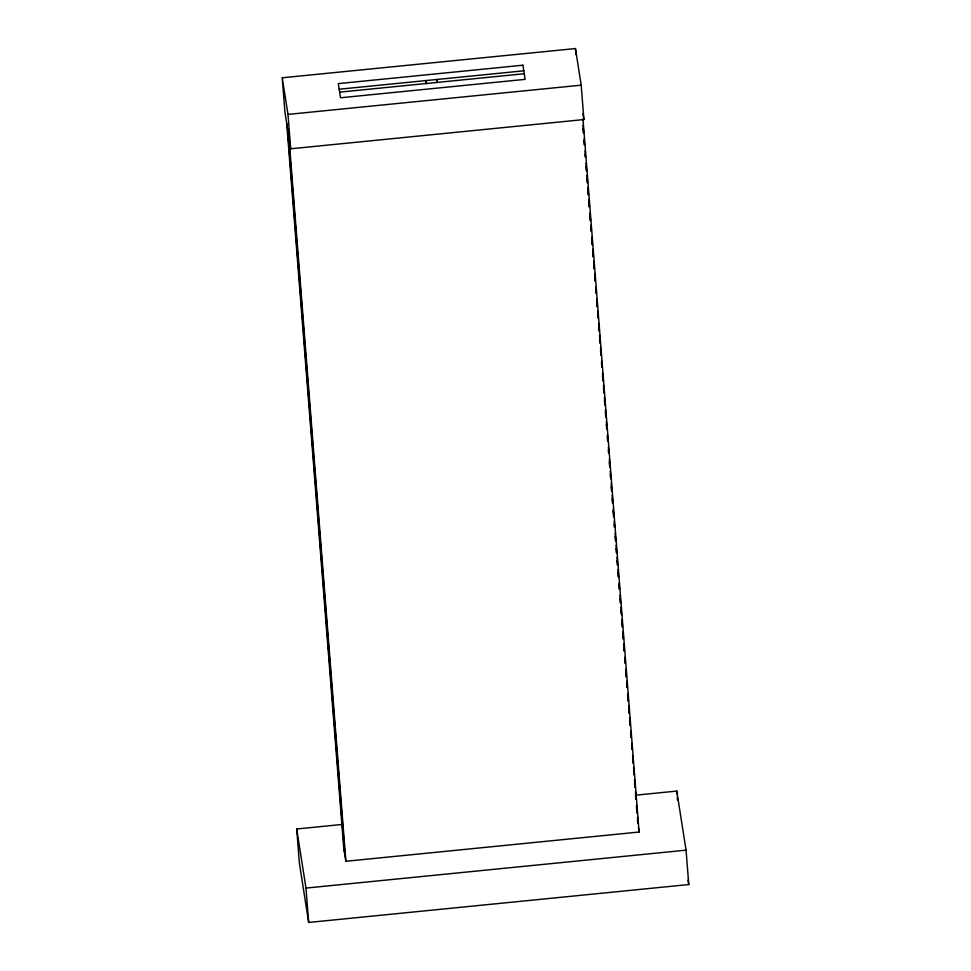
<?xml version="1.0" encoding="UTF-8"?>
<svg xmlns="http://www.w3.org/2000/svg" width="971" height="971" viewBox="0 0 971 971"><rect width="100%" height="100%" fill="white"/><g stroke="black" fill="none" stroke-linecap="round" stroke-linejoin="round"><path stroke-width="1.46" d="M282.233 77.789L575.439 48.55L581.192 85.169L583.899 119.554L290.693 148.794L284.94 112.175L282.233 77.789L287.986 114.408L290.693 148.794M339.182 89.223L523.794 70.81M339.644 92.148L524.255 73.735M287.986 114.408L581.192 85.169M636.054 795.14L676.787 791.074L686.06 850.159L688.767 884.545L308.681 922.45L299.408 863.365L296.701 828.979L341.95 824.476M286.712 123.402L343.661 847.113L345.882 861.277L639.088 832.026L582.964 118.887M296.701 828.979L305.974 888.077L686.06 850.159M582.976 113.692L583.899 119.554M688.063 880.114L688.767 884.545M638.433 827.814L639.088 832.026M437.375 82.401L436.914 79.476L437.156 82.486M426.512 83.482L426.051 80.557L426.293 83.579M676.787 791.074L677.018 794.072M677.248 797.057L677.491 800.043M583.037 125.368L583.632 132.918M584.105 138.962L584.578 145.007M585.064 151.051L585.537 157.096M586.011 163.14L586.605 170.69M586.957 175.217L587.552 182.779M587.916 187.306L588.511 194.868M588.863 199.395L589.458 206.957M589.931 212.989L590.526 220.551M590.89 225.078L591.363 231.122M591.837 237.167L592.431 244.728M592.783 249.256L593.378 256.805M593.742 261.345L594.337 268.894M594.689 273.434L595.284 280.983M595.757 287.028L596.23 293.072M596.716 299.117L597.311 306.666M597.663 311.205L598.257 318.755M598.609 323.294L599.204 330.844M599.568 335.371L600.163 342.933M600.515 347.46L601.11 355.022M601.583 361.066L602.056 367.099M602.542 373.143L603.137 380.705M603.489 385.232L604.083 392.794M604.435 397.321L605.03 404.883M605.394 409.41L605.989 416.96M606.341 421.499L606.936 429.048M607.409 435.093L607.895 441.137M608.368 447.182L608.841 453.226M609.315 459.271L609.909 466.82M610.261 471.36L610.856 478.909M611.22 483.449L611.815 490.998M612.167 495.526L612.762 503.087M613.235 509.132L613.83 516.681M614.194 521.221L614.667 527.253M615.141 533.297L615.735 540.859M616.1 545.386L616.682 552.948M617.046 557.475L617.641 565.025M617.993 569.564L618.588 577.114M619.061 583.158L619.547 589.203M620.02 595.247L620.615 602.797M620.967 607.336L621.561 614.886M621.926 619.425L622.52 626.975M622.872 631.514L623.467 639.064M623.819 643.591L624.414 651.153M624.887 657.197L625.373 663.242M625.846 669.286L626.441 676.836M626.793 681.363L627.266 687.407M627.752 693.452L628.346 701.013M628.698 705.541L629.293 713.102M629.645 717.63L630.24 725.179M630.725 731.224L631.199 737.268M631.672 743.313L632.145 749.357M632.619 755.402L633.213 762.951M633.578 767.491L634.172 775.04M634.524 779.579L635.119 787.129M635.471 791.668L636.066 799.218M636.551 805.262L637.146 812.812M637.498 817.351L637.971 823.396M583.049 128.488L583.413 133.015M584.008 140.577L584.36 145.104M585.076 154.171L585.319 157.193M586.023 166.259L586.387 170.787M586.982 178.348L587.334 182.876M587.928 190.437L588.28 194.965M588.875 202.514L589.239 207.054M589.834 214.603L590.307 220.648M590.902 228.209L591.145 231.232M591.849 240.286L592.213 244.826M592.808 252.375L593.16 256.914M593.754 264.464L594.118 269.003M594.701 276.553L595.065 281.08M595.66 288.642L596.012 293.169M596.728 302.236L597.08 306.775M597.675 314.325L597.918 317.347M598.634 326.414L598.986 330.941M599.58 338.503L599.944 343.03M600.539 350.592L600.891 355.119M601.486 362.669L601.838 367.208M602.554 376.275L602.906 380.802M603.501 388.364L603.865 392.891M604.46 400.44L604.812 404.98M605.406 412.529L605.77 417.069M606.365 424.618L606.717 429.158M607.312 436.707L607.664 441.235M608.38 450.301L608.623 453.323M609.339 462.39L609.691 466.93M610.286 474.479L610.516 477.501M611.232 486.568L611.596 491.095M612.191 498.657L612.543 503.184M613.138 510.734L613.611 516.778M614.206 524.34L614.449 527.362M615.165 536.429L615.517 540.956M616.112 548.518L616.464 553.045M617.058 560.595L617.422 565.134M618.017 572.684L618.369 577.223M618.964 584.773L619.316 589.3M620.032 598.367L620.396 602.906M620.991 610.456L621.222 613.478M621.938 622.545L622.29 627.084M622.884 634.633L623.248 639.161M623.843 646.722L624.195 651.25M624.79 658.811L625.142 663.339M625.858 672.405L626.222 676.933M626.817 684.494L627.048 687.517M627.764 696.583L628.116 701.111M628.71 708.66L629.074 713.2M629.669 720.749L630.021 725.288M630.616 732.838L630.98 737.377M631.684 746.432L631.927 749.454M632.643 758.521L632.995 763.06M633.59 770.61L633.832 773.632M634.536 782.699L634.9 787.226M635.495 794.788L635.847 799.315M636.442 806.877L636.915 812.921M637.51 820.471L637.753 823.493M575.439 48.55L575.912 54.534M288.933 137.554L345.882 861.277M288.047 131.947L345.008 855.657M287.586 129.022L344.547 852.732M305.974 888.077L308.681 922.45M522.908 65.203L338.296 83.615L340.518 97.768L525.129 79.355L522.908 65.203"/></g></svg>
